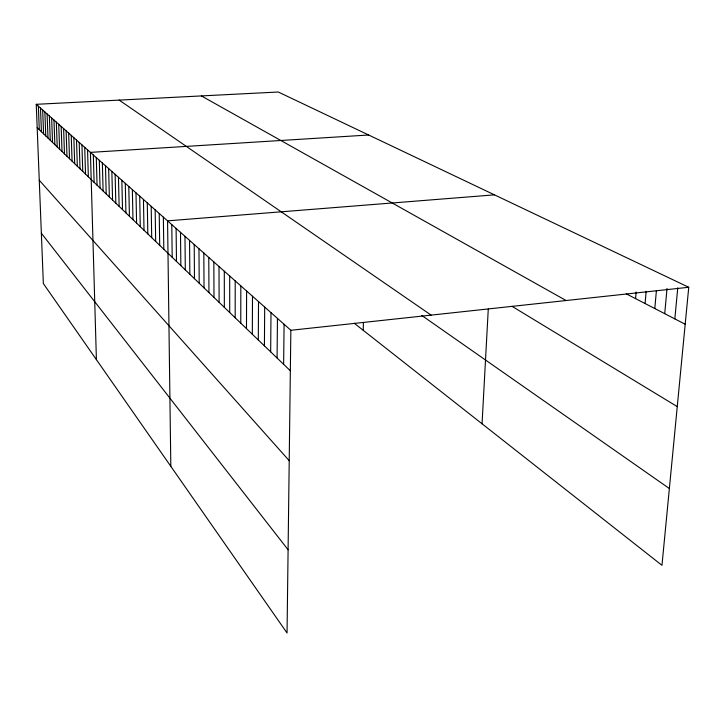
<?xml version="1.0" encoding="UTF-8"?>
<svg xmlns="http://www.w3.org/2000/svg" width="725" height="725" viewBox="0 0 725 725"><rect width="100%" height="100%" fill="white"/><g stroke="black" fill="none" stroke-linecap="round" stroke-linejoin="round"><path stroke-width="1.09" d="M235.181 317.777L235.208 280.892M240.763 323.151L240.836 285.895M246.482 328.633L246.6 291.006M252.327 334.243L252.49 296.235M258.299 339.98L258.517 301.591M264.417 345.852L264.688 307.065M270.67 351.861L270.996 312.665M277.077 358.005L277.458 318.402M283.629 364.303L284.082 324.274M36.25 104.318L290.852 330.283L287.046 632.988L43.355 283.575L36.25 104.318L278.282 92.012L688.75 287.272L661.97 565.319L354.226 323.232M363.207 330.292L363.415 322.707M482.052 423.781L488.278 309.004M635.58 298.637L636.151 292.03M645.087 303.548L646.156 291.323M654.802 308.551L656.406 290.598M664.716 313.671L667.027 288.405M674.839 318.9L677.757 287.834M290.852 330.283L688.75 287.272M494.477 194.853L167.557 220.853L170.828 466.347M368.663 135.004L90.417 152.386L96.407 359.645M626.273 293.833L685.188 324.238M201.396 95.918L566.107 300.531M511.995 306.303L677.259 406.616M119.163 100.095L431.121 315.121M421.733 315.429L669.365 488.532M37.174 127.672L290.344 370.747M39.259 180.235L289.212 460.674M41.361 233.233L288.097 549.777M40.5 108.088L41.416 131.742M38.362 106.185L39.286 129.693M49.354 115.946L50.252 140.224M47.089 113.943L47.995 138.058M44.868 111.958L45.775 135.928M42.666 110.01L43.582 133.817M58.725 124.265L59.604 149.205M56.332 122.135L57.212 146.912M53.967 120.042L54.864 144.656M51.647 117.976L52.544 142.426M66.12 130.826L66.981 156.283M63.619 128.606L64.48 153.89M61.154 126.413L62.024 151.525M73.85 137.687L74.684 163.687M71.231 135.358L72.074 161.177M68.657 133.074L69.509 158.712M81.934 144.864L82.75 171.426M79.197 142.435L80.022 168.807M76.506 140.043L77.33 166.224M87.544 149.839L88.341 176.791M84.716 147.329L85.523 174.091M99.307 160.279L100.059 188.047M96.289 157.606L97.059 185.165M93.326 154.978L94.105 182.328M108.641 168.562L109.357 196.973M105.478 165.753L106.203 193.947M102.361 162.998L103.104 190.974M115.13 174.326L115.819 203.181M111.858 171.417L112.565 200.055M125.289 183.334L125.933 212.887M121.845 180.28L122.507 209.597M118.456 177.281L119.136 206.362M132.358 189.615L132.974 219.648M128.787 186.452L129.422 216.24M139.689 196.122L140.269 226.653M135.992 192.841L136.59 223.119M147.284 202.864L147.828 233.912M143.45 199.457L144.012 230.251M155.168 209.86L155.667 241.434M151.19 206.326L151.706 237.637M163.352 217.119L163.805 249.255M159.219 213.449L159.699 245.304M171.789 224.605L172.197 257.303M180.498 232.335L180.851 265.613M176.102 228.438L176.483 261.426M189.551 240.374L189.841 274.258M184.975 236.314L185.301 269.89M194.209 244.515L194.481 278.699M203.825 253.043L204.033 287.87M198.967 248.738L199.203 283.239M213.848 261.942L213.984 297.422M208.782 257.447L208.954 292.601M219.013 266.528L219.113 302.352M229.689 275.998L229.707 312.529M224.297 271.213L224.351 307.382"/></g></svg>
